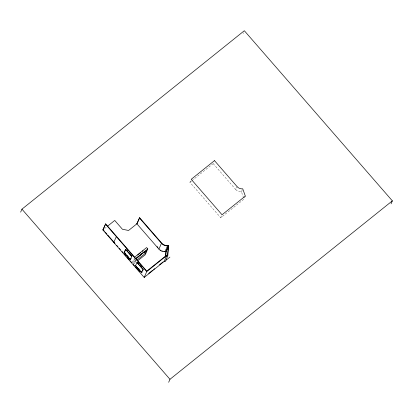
<?xml version="1.0" encoding="UTF-8"?>
<svg xmlns="http://www.w3.org/2000/svg" width="413" height="413" viewBox="0 0 413 413"><rect width="100%" height="100%" fill="white"/><g stroke="black" fill="none" stroke-linecap="round" stroke-linejoin="round"><path stroke-width="0.31" stroke-dasharray="2.06 1.55" d="M132.341 262.431L133.858 258.925M135.991 260.84L135.01 261.625L133.838 260.278L134.798 258.058M133.513 263.783L135.283 259.689M135.01 261.625L135.732 259.958M243.03 33.711L243.464 32.715M245.337 196.082L244.042 199.071L220.759 217.759L189.908 182.303L190.77 180.311M191.89 180.713L213.196 163.615L213.629 162.619M220.759 217.759L222.049 214.77M243.608 197.863L241.44 191.808A6.174 5.875 23.4 0 1 235.844 189.644L237.134 186.655M241.44 191.808L242.519 189.319M104.592 228.57L106.523 227.021M189.908 182.303L191.395 181.111M133.838 260.278L134.814 259.493M132.588 262.616L135.588 260.211M133.76 263.964L136.259 261.961M213.196 163.615L235.844 189.644"/><path stroke-width="0.62" d="M165.35 256.855L165.825 251.78L168.726 245.647L167.776 255.817L165.246 261.666L164.059 261.522L144.209 277.448L102.878 229.948L105.671 223.887L146.775 271.14L166.475 255.327L167.466 255.451L168.354 245.931L167.007 245.849A7.135 6.789 23.4 0 1 161.457 243.303L139.413 217.961L139.671 217.754L161.71 243.092A6.799 6.469 23.4 0 0 167.539 245.503L168.726 245.647L166.196 251.496L165.721 256.581M20.65 212.143L21.946 209.154L244.326 30.722L392.35 200.857L391.054 203.846M102.883 229.938L105.671 223.887M136.739 223.923L139.408 217.961M139.671 217.754L137.137 223.603L128.577 230.475L122.418 229.251L114.742 220.428L107.494 226.241M130.627 259.39L131.091 258.306M136.966 260.056L145.278 253.386L146.481 250.608A11.559 1.595 -41 0 0 136.213 258.848M134.617 257.17L146.615 247.542L147.792 248.889L145.257 254.738L137.761 260.758M142.676 270.809L143.146 269.73M144.209 277.448L146.739 271.604L166.589 255.673L167.776 255.817M163.925 251.341A6.799 6.469 23.4 0 0 165.009 251.352L166.196 251.496L164.477 251.698A7.135 6.789 23.4 0 1 158.928 249.147L161.457 243.303M165.009 251.682L167.539 245.833M165.969 256.499L166.475 255.327M164.059 261.522L166.589 255.673M168.674 382.278L169.97 379.289L392.35 200.857M116.502 236.344L113.714 242.4L113.973 242.194M135.794 258.517L147.792 248.889M136.285 258.316L138.236 256.747M139.217 255.962L144.106 252.038L145.278 253.386M148.675 273.432L152.619 270.267M153.6 269.477L154.586 268.687M159.511 264.733L162.959 261.966M165.964 260.278L169.908 257.108M157.1 246.546L157.931 247.506M136.879 223.81L158.928 249.147M105.418 224.094L146.739 271.604M137.885 262.673L138.722 263.633M140.394 265.559L141.649 266.999M126.755 250.077L127.565 251.011M129.192 252.875L130.405 254.274M131.22 255.208L132.031 256.143M137.699 262.653L138.51 263.587M131.695 256.411L125.604 249.411L124.199 252.663L130.286 259.658L131.773 256.349L125.686 249.349L124.277 252.596L130.369 259.596M136.956 262.456L143.043 269.457M124.535 252.389L125.346 253.324M127.38 255.657L128.19 256.592M138.324 268.233L139.135 269.168M141.163 271.501L141.974 272.435M135.629 265.642L141.716 272.642M103.136 229.742L104.391 231.172M105.217 232.132L106.89 234.047M107.721 235.007L115.015 243.396M116.683 245.307L117.932 246.747M119.181 248.182L120.431 249.617M122.093 251.532L123.342 252.968M124.592 254.403L126.259 256.318M127.09 257.273L129.171 259.669M130.007 260.624L131.67 262.539M133.26 264.366L134.53 265.822M135.371 266.793L139.594 271.646M21.946 209.154L169.97 379.289M137.679 255.079A11.559 1.595 -41 0 1 140.451 252.746M142.237 251.362A11.559 1.595 -41 0 1 143.079 250.743M162.324 251.016A6.799 6.469 23.4 0 1 161.813 250.825M160.838 250.335A6.799 6.469 23.4 0 1 160.383 250.03M137.033 262.394L135.547 265.709L141.638 272.704L143.125 269.395L137.033 262.394M214.492 160.626L191.204 179.314L222.049 214.77L245.337 196.082L242.73 188.818A6.174 5.875 23.4 0 1 237.134 186.655L214.492 160.626"/></g></svg>
